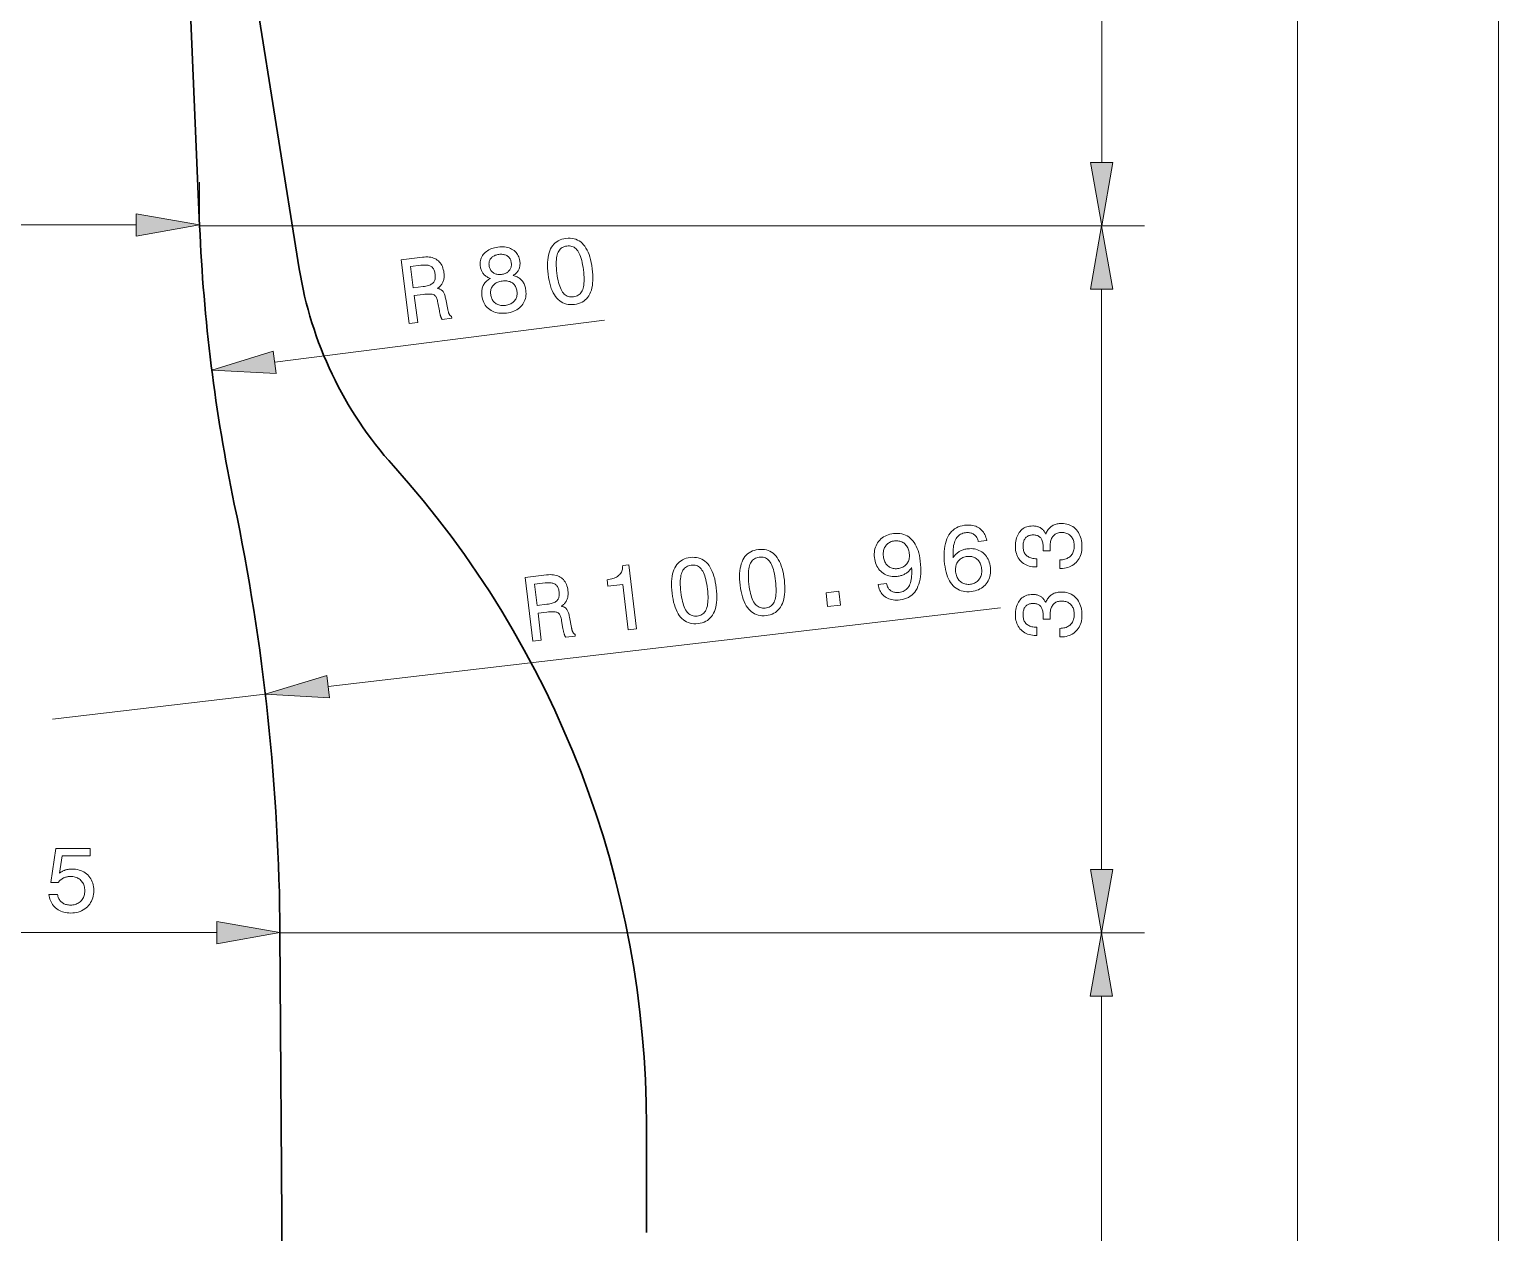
# Model space of a CAD drawing. Extents: x 0 to 297, y 0 to 547.
# Drawn here: x 151.7 to 220.2, y 246.9 to 303 of the extents above; entities that cross this region are included whole.
import ezdxf

# ---------------------------------------------------------------- set-up
doc = ezdxf.new("R2010")
doc.units = 0

msp = doc.modelspace()

# ---------------------------------------------------------------- linework, layer by layer
at = {"color": 7, "lineweight": 13}
for p, q in [((201.69, 296.812), (201.69, 326.904)), ((210.828, 152.612), (210.828, 326.904)), ((220.21, 148.612), (220.21, 326.904)), ((134.555, 293.901), (156.646, 293.901)), ((159.6, 293.858), (203.685, 293.858)), ((159.6, 293.858), (203.69, 293.858)), ((201.685, 263.812), (201.685, 290.904)), ((165.598, 272.347), (196.967, 276.029)), ((130.805, 260.865), (160.396, 260.865)), ((163.35, 260.858), (203.685, 260.858)), ((163.35, 260.858), (203.678, 260.858)), ((201.678, 223.612), (201.678, 257.904))]:
    msp.add_line(p, q, dxfattribs=at)
at = {"color": 7, "lineweight": 30}
for p, q in [((158.25, 325.858), (159.6, 293.858)), ((160.428, 315.858), (164.25, 291.858)), ((163.35, 260.858), (163.6, 220.658))]:
    msp.add_line(p, q, dxfattribs=at)
at = {"color": 7, "lineweight": 13, "ltscale": 0.051085}
msp.add_line((159.6, 293.858), (159.6, 295.901), dxfattribs=at)
at = {"color": 7, "lineweight": 13, "ltscale": 0.387905}
msp.add_line((163.102, 287.49), (178.494, 289.451), dxfattribs=at)
at = {"color": 7, "lineweight": 13, "ltscale": 0.25}
msp.add_line((152.732, 270.836), (162.664, 272.002), dxfattribs=at)
at = {"color": 7, "lineweight": 13, "ltscale": 0.050185}
msp.add_line((163.35, 260.858), (163.35, 262.865), dxfattribs=at)
at = {"color": 7, "lineweight": 30, "ltscale": 0.125}
msp.add_line((180.45, 246.858), (180.45, 251.858), dxfattribs=at)
at = {"color": 7, "lineweight": 13}
for points in [[(201.169, 296.812), (201.69, 293.858), (202.211, 296.812)], [(156.646, 293.38), (159.6, 293.901), (156.646, 294.422)], [(202.206, 290.904), (201.685, 293.858), (201.164, 290.904)], [(173.168, 291.409), (173.127, 291.422), (173.088, 291.438), (173.051, 291.455), (173.016, 291.473), (172.982, 291.493), (172.951, 291.514), (172.921, 291.537), (172.892, 291.562), (172.866, 291.588), (172.842, 291.616), (172.819, 291.645), (172.798, 291.676), (172.779, 291.709), (172.762, 291.743), (172.746, 291.779), (172.732, 291.817), (172.72, 291.856), (172.71, 291.897), (172.702, 291.94), (172.695, 291.984), (172.689, 292.051), (172.688, 292.116), (172.693, 292.18), (172.704, 292.241), (172.72, 292.301), (172.741, 292.359), (172.768, 292.415), (172.8, 292.469), (172.837, 292.521), (172.88, 292.571), (172.928, 292.618), (172.979, 292.661), (173.034, 292.701), (173.093, 292.737), (173.155, 292.768), (173.221, 292.796), (173.291, 292.82), (173.364, 292.84), (173.441, 292.857), (173.521, 292.869), (173.603, 292.877), (173.682, 292.881), (173.758, 292.88), (173.831, 292.874), (173.902, 292.864), (173.971, 292.848), (174.036, 292.829), (174.099, 292.804), (174.159, 292.775), (174.217, 292.741), (174.271, 292.703), (174.32, 292.662), (174.364, 292.618), (174.404, 292.571), (174.439, 292.52), (174.469, 292.466), (174.494, 292.409), (174.515, 292.349), (174.53, 292.286), (174.542, 292.219), (174.546, 292.174), (174.549, 292.13), (174.549, 292.088), (174.548, 292.047), (174.544, 292.007), (174.538, 291.968), (174.53, 291.93), (174.52, 291.893), (174.508, 291.858), (174.494, 291.824), (174.478, 291.791), (174.459, 291.76), (174.438, 291.729), (174.415, 291.699), (174.39, 291.671), (174.362, 291.643), (174.333, 291.617), (174.301, 291.591), (174.267, 291.567), (174.23, 291.544), (174.28, 291.531), (174.328, 291.515), (174.374, 291.497), (174.418, 291.477), (174.46, 291.455), (174.499, 291.43), (174.536, 291.403), (174.571, 291.374), (174.604, 291.343), (174.635, 291.309), (174.664, 291.273), (174.69, 291.235), (174.714, 291.195), (174.736, 291.153), (174.756, 291.109), (174.773, 291.063), (174.788, 291.015), (174.8, 290.965), (174.811, 290.913), (174.819, 290.858), (174.827, 290.774), (174.829, 290.692), (174.825, 290.614), (174.815, 290.537), (174.799, 290.464), (174.777, 290.394), (174.749, 290.326), (174.715, 290.261), (174.675, 290.199), (174.629, 290.139), (174.578, 290.083), (174.522, 290.032), (174.462, 289.986), (174.397, 289.944), (174.328, 289.906), (174.254, 289.874), (174.176, 289.845), (174.093, 289.822), (174.006, 289.803), (173.914, 289.789), (173.822, 289.78), (173.732, 289.776), (173.646, 289.778), (173.563, 289.786), (173.484, 289.799), (173.408, 289.818), (173.335, 289.842), (173.265, 289.872), (173.198, 289.908), (173.135, 289.949), (173.076, 289.995), (173.022, 290.045), (172.973, 290.099), (172.929, 290.158), (172.89, 290.221), (172.856, 290.288), (172.827, 290.359), (172.804, 290.434), (172.785, 290.514), (172.772, 290.597), (172.766, 290.652), (172.763, 290.705), (172.763, 290.757), (172.765, 290.807), (172.77, 290.856), (172.778, 290.903), (172.789, 290.95), (172.802, 290.994), (172.818, 291.038), (172.837, 291.08), (172.858, 291.12), (172.882, 291.159), (172.909, 291.196), (172.938, 291.231), (172.97, 291.265), (173.004, 291.297), (173.041, 291.327), (173.081, 291.356), (173.123, 291.383)], [(175.86, 291.599), (175.843, 291.746), (175.834, 291.888), (175.83, 292.022), (175.832, 292.15), (175.841, 292.272), (175.856, 292.387), (175.877, 292.495), (175.904, 292.597), (175.937, 292.693), (175.977, 292.781), (176.022, 292.863), (176.074, 292.938), (176.131, 293.005), (176.194, 293.066), (176.263, 293.118), (176.337, 293.164), (176.418, 293.202), (176.504, 293.233), (176.596, 293.257), (176.694, 293.274), (176.794, 293.282), (176.889, 293.283), (176.981, 293.274), (177.069, 293.258), (177.153, 293.233), (177.232, 293.199), (177.308, 293.157), (177.38, 293.107), (177.448, 293.048), (177.512, 292.98), (177.572, 292.905), (177.628, 292.821), (177.679, 292.729), (177.726, 292.63), (177.769, 292.522), (177.808, 292.406), (177.842, 292.282), (177.872, 292.15), (177.898, 292.009), (177.92, 291.861), (177.936, 291.713), (177.946, 291.571), (177.95, 291.436), (177.948, 291.308), (177.939, 291.186), (177.925, 291.072), (177.904, 290.964), (177.878, 290.862), (177.845, 290.768), (177.806, 290.68), (177.76, 290.599), (177.709, 290.525), (177.652, 290.459), (177.589, 290.399), (177.52, 290.347), (177.445, 290.302), (177.365, 290.264), (177.278, 290.233), (177.185, 290.21), (177.087, 290.193), (176.988, 290.184), (176.893, 290.184), (176.801, 290.192), (176.714, 290.209), (176.63, 290.234), (176.55, 290.268), (176.474, 290.31), (176.402, 290.36), (176.334, 290.419), (176.269, 290.486), (176.209, 290.562), (176.153, 290.645), (176.101, 290.737), (176.053, 290.836), (176.01, 290.943), (175.971, 291.058), (175.937, 291.182), (175.907, 291.313), (175.881, 291.452)], [(176.27, 291.651), (176.286, 291.531), (176.305, 291.419), (176.326, 291.313), (176.35, 291.215), (176.375, 291.123), (176.403, 291.039), (176.432, 290.961), (176.464, 290.89), (176.499, 290.827), (176.535, 290.77), (176.574, 290.72), (176.615, 290.676), (176.659, 290.638), (176.706, 290.606), (176.755, 290.58), (176.807, 290.561), (176.862, 290.548), (176.919, 290.54), (176.979, 290.539), (177.042, 290.544), (177.104, 290.555), (177.162, 290.571), (177.216, 290.592), (177.266, 290.619), (177.311, 290.65), (177.352, 290.687), (177.389, 290.729), (177.422, 290.776), (177.451, 290.829), (177.475, 290.887), (177.496, 290.95), (177.512, 291.02), (177.525, 291.096), (177.534, 291.179), (177.539, 291.268), (177.54, 291.363), (177.538, 291.465), (177.532, 291.573), (177.521, 291.688), (177.508, 291.809), (177.491, 291.93), (177.472, 292.044), (177.451, 292.15), (177.427, 292.25), (177.402, 292.342), (177.375, 292.427), (177.345, 292.505), (177.314, 292.576), (177.28, 292.639), (177.245, 292.695), (177.207, 292.745), (177.166, 292.789), (177.122, 292.826), (177.076, 292.858), (177.027, 292.883), (176.975, 292.902), (176.92, 292.915), (176.863, 292.922), (176.802, 292.923), (176.739, 292.918), (176.677, 292.907), (176.619, 292.891), (176.566, 292.87), (176.516, 292.843), (176.471, 292.811), (176.429, 292.774), (176.392, 292.732), (176.359, 292.684), (176.33, 292.631), (176.305, 292.573), (176.284, 292.509), (176.267, 292.438), (176.254, 292.362), (176.245, 292.279), (176.239, 292.19), (176.237, 292.095), (176.24, 291.993), (176.246, 291.885), (176.256, 291.771)], [(169.379, 289.298), (169, 292.27), (169.994, 292.396), (170.08, 292.405), (170.162, 292.409), (170.241, 292.408), (170.316, 292.402), (170.387, 292.391), (170.455, 292.376), (170.519, 292.355), (170.58, 292.33), (170.637, 292.3), (170.69, 292.265), (170.74, 292.225), (170.785, 292.181), (170.826, 292.132), (170.864, 292.079), (170.897, 292.021), (170.926, 291.959), (170.951, 291.892), (170.971, 291.82), (170.988, 291.744), (171.001, 291.664), (171.006, 291.616), (171.009, 291.568), (171.01, 291.523), (171.008, 291.478), (171.005, 291.435), (170.999, 291.393), (170.991, 291.352), (170.981, 291.312), (170.969, 291.274), (170.954, 291.237), (170.938, 291.201), (170.919, 291.167), (170.898, 291.134), (170.875, 291.102), (170.85, 291.072), (170.823, 291.043), (170.794, 291.015), (170.762, 290.989), (170.729, 290.964), (170.693, 290.94), (170.726, 290.934), (170.758, 290.926), (170.788, 290.916), (170.816, 290.905), (170.842, 290.893), (170.866, 290.879), (170.889, 290.864), (170.911, 290.848), (170.93, 290.83), (170.948, 290.81), (170.965, 290.788), (170.981, 290.763), (170.996, 290.734), (171.011, 290.702), (171.025, 290.666), (171.039, 290.627), (171.052, 290.584), (171.064, 290.538), (171.076, 290.489), (171.087, 290.436), (171.18, 289.957), (171.186, 289.926), (171.193, 289.898), (171.199, 289.871), (171.206, 289.846), (171.213, 289.823), (171.22, 289.801), (171.227, 289.781), (171.234, 289.763), (171.241, 289.746), (171.249, 289.732), (171.257, 289.718), (171.266, 289.706), (171.275, 289.694), (171.285, 289.683), (171.295, 289.672), (171.306, 289.663), (171.317, 289.654), (171.329, 289.646), (171.342, 289.639), (171.355, 289.633), (171.366, 289.551), (170.916, 289.494), (170.909, 289.503), (170.902, 289.513), (170.895, 289.525), (170.888, 289.537), (170.882, 289.55), (170.875, 289.565), (170.869, 289.58), (170.862, 289.596), (170.856, 289.614), (170.85, 289.632), (170.843, 289.651), (170.837, 289.672), (170.831, 289.694), (170.825, 289.718), (170.818, 289.743), (170.812, 289.769), (170.806, 289.797), (170.8, 289.826), (170.793, 289.856), (170.787, 289.888), (170.717, 290.27), (170.706, 290.325), (170.693, 290.377), (170.68, 290.424), (170.665, 290.466), (170.648, 290.505), (170.631, 290.539), (170.613, 290.569), (170.593, 290.595), (170.572, 290.616), (170.55, 290.633), (170.524, 290.647), (170.492, 290.658), (170.455, 290.666), (170.411, 290.672), (170.362, 290.676), (170.306, 290.677), (170.244, 290.675), (170.177, 290.671), (170.104, 290.664), (170.024, 290.655), (169.616, 290.603), (169.776, 289.349)], [(173.107, 292.002), (173.114, 291.961), (173.123, 291.921), (173.135, 291.884), (173.15, 291.848), (173.167, 291.814), (173.187, 291.783), (173.209, 291.754), (173.234, 291.726), (173.262, 291.701), (173.292, 291.677), (173.324, 291.656), (173.358, 291.638), (173.393, 291.623), (173.43, 291.611), (173.469, 291.601), (173.509, 291.594), (173.55, 291.59), (173.593, 291.589), (173.638, 291.591), (173.684, 291.596), (173.73, 291.603), (173.774, 291.612), (173.815, 291.624), (173.855, 291.638), (173.892, 291.655), (173.927, 291.674), (173.96, 291.695), (173.99, 291.719), (174.019, 291.745), (174.045, 291.773), (174.068, 291.804), (174.088, 291.835), (174.106, 291.868), (174.12, 291.902), (174.131, 291.937), (174.14, 291.974), (174.145, 292.012), (174.147, 292.052), (174.146, 292.092), (174.142, 292.134), (174.135, 292.176), (174.126, 292.215), (174.114, 292.253), (174.1, 292.288), (174.083, 292.32), (174.064, 292.351), (174.042, 292.38), (174.018, 292.406), (173.991, 292.43), (173.961, 292.452), (173.93, 292.472), (173.896, 292.489), (173.861, 292.503), (173.824, 292.514), (173.785, 292.523), (173.745, 292.529), (173.703, 292.533), (173.659, 292.533), (173.613, 292.531), (173.565, 292.526), (173.518, 292.519), (173.474, 292.51), (173.431, 292.498), (173.392, 292.484), (173.354, 292.468), (173.319, 292.45), (173.286, 292.43), (173.256, 292.407), (173.228, 292.383), (173.202, 292.356), (173.179, 292.327), (173.159, 292.297), (173.142, 292.265), (173.128, 292.232), (173.117, 292.197), (173.109, 292.161), (173.104, 292.124), (173.102, 292.085), (173.103, 292.044)], [(169.929, 292.018), (169.444, 291.956), (169.57, 290.967), (170.028, 291.026), (170.096, 291.035), (170.159, 291.047), (170.217, 291.06), (170.271, 291.075), (170.321, 291.092), (170.366, 291.111), (170.406, 291.131), (170.442, 291.153), (170.474, 291.177), (170.501, 291.203), (170.524, 291.231), (170.544, 291.261), (170.56, 291.294), (170.574, 291.33), (170.585, 291.369), (170.592, 291.41), (170.596, 291.455), (170.597, 291.501), (170.595, 291.551), (170.59, 291.603), (170.582, 291.654), (170.572, 291.702), (170.559, 291.746), (170.544, 291.787), (170.527, 291.825), (170.507, 291.859), (170.486, 291.89), (170.461, 291.918), (170.435, 291.942), (170.406, 291.963), (170.374, 291.981), (170.339, 291.996), (170.3, 292.009), (170.257, 292.018), (170.211, 292.025), (170.162, 292.029), (170.109, 292.031), (170.053, 292.029), (169.993, 292.025)], [(173.183, 290.658), (173.191, 290.605), (173.202, 290.555), (173.217, 290.507), (173.234, 290.462), (173.255, 290.42), (173.278, 290.381), (173.304, 290.344), (173.334, 290.31), (173.366, 290.278), (173.402, 290.249), (173.439, 290.224), (173.479, 290.202), (173.521, 290.183), (173.565, 290.167), (173.61, 290.156), (173.658, 290.147), (173.708, 290.142), (173.759, 290.141), (173.813, 290.143), (173.868, 290.148), (173.924, 290.157), (173.976, 290.169), (174.026, 290.183), (174.073, 290.2), (174.117, 290.22), (174.159, 290.243), (174.198, 290.269), (174.233, 290.298), (174.266, 290.329), (174.297, 290.363), (174.324, 290.4), (174.347, 290.439), (174.367, 290.479), (174.383, 290.521), (174.396, 290.566), (174.405, 290.612), (174.411, 290.659), (174.413, 290.709), (174.411, 290.761), (174.406, 290.814), (174.398, 290.863), (174.387, 290.91), (174.373, 290.955), (174.356, 290.996), (174.336, 291.036), (174.313, 291.072), (174.288, 291.107), (174.259, 291.138), (174.227, 291.167), (174.192, 291.194), (174.154, 291.218), (174.115, 291.238), (174.073, 291.255), (174.03, 291.269), (173.984, 291.28), (173.936, 291.287), (173.886, 291.291), (173.834, 291.292), (173.78, 291.29), (173.723, 291.284), (173.668, 291.275), (173.615, 291.264), (173.565, 291.25), (173.518, 291.234), (173.474, 291.215), (173.433, 291.193), (173.394, 291.169), (173.358, 291.142), (173.325, 291.112), (173.295, 291.08), (173.268, 291.045), (173.244, 291.009), (173.224, 290.971), (173.207, 290.931), (173.195, 290.89), (173.185, 290.847), (173.179, 290.802), (173.177, 290.756), (173.178, 290.708)], [(163.036, 288.007), (160.171, 287.116), (163.168, 286.973)], [(196.327, 279.165), (195.933, 279.118), (195.922, 279.163), (195.909, 279.205), (195.894, 279.245), (195.877, 279.282), (195.858, 279.317), (195.836, 279.35), (195.813, 279.379), (195.788, 279.407), (195.76, 279.432), (195.731, 279.454), (195.699, 279.474), (195.666, 279.491), (195.631, 279.506), (195.594, 279.518), (195.556, 279.527), (195.516, 279.533), (195.474, 279.537), (195.43, 279.538), (195.385, 279.537), (195.337, 279.532), (195.274, 279.522), (195.214, 279.507), (195.158, 279.487), (195.105, 279.462), (195.057, 279.431), (195.012, 279.396), (194.97, 279.356), (194.933, 279.311), (194.899, 279.261), (194.868, 279.206), (194.842, 279.145), (194.818, 279.08), (194.799, 279.009), (194.783, 278.933), (194.77, 278.852), (194.761, 278.766), (194.756, 278.675), (194.754, 278.578), (194.755, 278.476), (194.761, 278.369), (194.783, 278.404), (194.806, 278.437), (194.83, 278.469), (194.856, 278.499), (194.883, 278.528), (194.912, 278.555), (194.942, 278.581), (194.973, 278.605), (195.005, 278.629), (195.039, 278.65), (195.073, 278.671), (195.109, 278.689), (195.146, 278.706), (195.184, 278.722), (195.223, 278.736), (195.263, 278.748), (195.304, 278.759), (195.346, 278.768), (195.39, 278.776), (195.434, 278.782), (195.517, 278.789), (195.598, 278.79), (195.676, 278.785), (195.752, 278.775), (195.825, 278.759), (195.896, 278.737), (195.964, 278.709), (196.029, 278.676), (196.092, 278.636), (196.152, 278.591), (196.209, 278.541), (196.261, 278.487), (196.308, 278.429), (196.35, 278.366), (196.387, 278.3), (196.42, 278.23), (196.447, 278.155), (196.47, 278.076), (196.487, 277.994), (196.5, 277.907), (196.508, 277.82), (196.509, 277.735), (196.505, 277.653), (196.494, 277.573), (196.478, 277.497), (196.455, 277.422), (196.427, 277.351), (196.392, 277.282), (196.352, 277.216), (196.305, 277.153), (196.254, 277.093), (196.198, 277.039), (196.139, 276.99), (196.075, 276.946), (196.007, 276.907), (195.935, 276.873), (195.859, 276.845), (195.779, 276.821), (195.695, 276.803), (195.606, 276.79), (195.504, 276.781), (195.405, 276.781), (195.31, 276.788), (195.22, 276.803), (195.133, 276.826), (195.051, 276.857), (194.973, 276.895), (194.898, 276.941), (194.828, 276.996), (194.762, 277.058), (194.7, 277.127), (194.643, 277.204), (194.591, 277.287), (194.543, 277.378), (194.501, 277.475), (194.463, 277.58), (194.43, 277.692), (194.402, 277.811), (194.379, 277.937), (194.361, 278.07), (194.345, 278.226), (194.337, 278.377), (194.335, 278.52), (194.34, 278.657), (194.351, 278.788), (194.37, 278.912), (194.395, 279.03), (194.427, 279.141), (194.466, 279.245), (194.511, 279.343), (194.563, 279.434), (194.621, 279.516), (194.684, 279.59), (194.754, 279.656), (194.828, 279.714), (194.909, 279.763), (194.996, 279.805), (195.088, 279.838), (195.186, 279.863), (195.29, 279.879), (195.374, 279.887), (195.454, 279.89), (195.531, 279.888), (195.606, 279.881), (195.677, 279.87), (195.745, 279.854), (195.81, 279.833), (195.872, 279.808), (195.931, 279.777), (195.987, 279.742), (196.039, 279.703), (196.087, 279.659), (196.131, 279.612), (196.171, 279.56), (196.207, 279.504), (196.239, 279.445), (196.267, 279.381), (196.291, 279.313), (196.311, 279.241)], [(199.744, 277.868), (199.744, 278.266), (199.806, 278.269), (199.865, 278.275), (199.921, 278.284), (199.975, 278.297), (200.025, 278.313), (200.073, 278.332), (200.117, 278.354), (200.159, 278.379), (200.198, 278.408), (200.235, 278.44), (200.268, 278.475), (200.297, 278.512), (200.323, 278.553), (200.346, 278.595), (200.365, 278.641), (200.381, 278.689), (200.393, 278.74), (200.402, 278.794), (200.407, 278.85), (200.409, 278.909), (200.407, 278.967), (200.402, 279.022), (200.394, 279.075), (200.383, 279.125), (200.369, 279.173), (200.352, 279.218), (200.331, 279.261), (200.307, 279.301), (200.28, 279.339), (200.25, 279.374), (200.218, 279.406), (200.182, 279.435), (200.145, 279.46), (200.105, 279.483), (200.063, 279.501), (200.018, 279.516), (199.971, 279.528), (199.922, 279.537), (199.87, 279.542), (199.816, 279.544), (199.767, 279.542), (199.72, 279.537), (199.676, 279.529), (199.633, 279.517), (199.593, 279.502), (199.555, 279.483), (199.519, 279.461), (199.486, 279.436), (199.454, 279.408), (199.425, 279.376), (199.398, 279.341), (199.375, 279.304), (199.354, 279.263), (199.335, 279.22), (199.32, 279.174), (199.307, 279.126), (199.297, 279.075), (199.29, 279.021), (199.286, 278.964), (199.285, 278.905), (199.285, 278.896), (199.285, 278.888), (199.285, 278.879), (199.285, 278.87), (199.285, 278.862), (199.286, 278.853), (199.286, 278.844), (199.286, 278.835), (199.287, 278.826), (199.287, 278.816), (199.287, 278.807), (199.288, 278.797), (199.288, 278.786), (199.289, 278.774), (199.29, 278.763), (199.29, 278.75), (199.291, 278.737), (199.292, 278.723), (199.292, 278.709), (199.293, 278.694), (198.954, 278.694), (198.954, 278.703), (198.955, 278.712), (198.955, 278.721), (198.955, 278.73), (198.956, 278.739), (198.956, 278.748), (198.956, 278.757), (198.957, 278.766), (198.957, 278.774), (198.957, 278.783), (198.957, 278.791), (198.957, 278.799), (198.958, 278.807), (198.958, 278.815), (198.958, 278.823), (198.958, 278.831), (198.958, 278.838), (198.958, 278.846), (198.958, 278.853), (198.958, 278.861), (198.957, 278.917), (198.953, 278.971), (198.948, 279.022), (198.94, 279.069), (198.929, 279.114), (198.917, 279.155), (198.902, 279.194), (198.885, 279.23), (198.865, 279.262), (198.843, 279.292), (198.819, 279.318), (198.792, 279.342), (198.763, 279.363), (198.732, 279.381), (198.698, 279.397), (198.662, 279.409), (198.623, 279.419), (198.582, 279.426), (198.538, 279.43), (198.492, 279.432), (198.448, 279.431), (198.405, 279.426), (198.365, 279.42), (198.327, 279.41), (198.291, 279.398), (198.257, 279.383), (198.225, 279.365), (198.195, 279.345), (198.168, 279.322), (198.142, 279.296), (198.119, 279.268), (198.098, 279.237), (198.08, 279.204), (198.064, 279.168), (198.05, 279.13), (198.039, 279.09), (198.031, 279.047), (198.025, 279.002), (198.021, 278.955), (198.02, 278.905), (198.022, 278.849), (198.026, 278.796), (198.035, 278.745), (198.046, 278.698), (198.061, 278.653), (198.078, 278.61), (198.099, 278.571), (198.124, 278.534), (198.151, 278.501), (198.182, 278.469), (198.216, 278.441), (198.253, 278.416), (198.293, 278.394), (198.336, 278.374), (198.383, 278.358), (198.432, 278.345), (198.484, 278.334), (198.539, 278.327), (198.597, 278.322), (198.659, 278.321), (198.659, 277.937), (198.629, 277.937), (198.543, 277.94), (198.46, 277.947), (198.381, 277.96), (198.305, 277.978), (198.233, 278.001), (198.165, 278.029), (198.1, 278.063), (198.039, 278.101), (197.981, 278.145), (197.927, 278.193), (197.877, 278.246), (197.833, 278.303), (197.794, 278.363), (197.76, 278.427), (197.731, 278.494), (197.708, 278.565), (197.689, 278.639), (197.676, 278.717), (197.668, 278.799), (197.666, 278.884), (197.668, 278.974), (197.674, 279.059), (197.685, 279.141), (197.7, 279.218), (197.719, 279.292), (197.742, 279.361), (197.77, 279.426), (197.802, 279.487), (197.838, 279.544), (197.879, 279.596), (197.923, 279.644), (197.971, 279.687), (198.022, 279.725), (198.076, 279.758), (198.134, 279.786), (198.195, 279.809), (198.259, 279.827), (198.327, 279.839), (198.399, 279.847), (198.473, 279.849), (198.516, 279.848), (198.558, 279.845), (198.598, 279.841), (198.637, 279.834), (198.675, 279.825), (198.711, 279.815), (198.746, 279.802), (198.78, 279.788), (198.813, 279.772), (198.844, 279.753), (198.874, 279.733), (198.903, 279.711), (198.93, 279.688), (198.956, 279.662), (198.98, 279.635), (199.002, 279.605), (199.024, 279.574), (199.043, 279.541), (199.061, 279.506), (199.078, 279.47), (199.097, 279.517), (199.118, 279.562), (199.14, 279.605), (199.165, 279.645), (199.192, 279.683), (199.22, 279.719), (199.251, 279.752), (199.283, 279.783), (199.318, 279.811), (199.354, 279.838), (199.393, 279.862), (199.433, 279.883), (199.475, 279.902), (199.518, 279.918), (199.564, 279.932), (199.611, 279.943), (199.659, 279.952), (199.71, 279.958), (199.762, 279.962), (199.816, 279.963), (199.901, 279.96), (199.982, 279.951), (200.06, 279.937), (200.135, 279.916), (200.206, 279.889), (200.273, 279.857), (200.338, 279.819), (200.398, 279.774), (200.456, 279.724), (200.51, 279.668), (200.559, 279.607), (200.604, 279.542), (200.643, 279.473), (200.677, 279.401), (200.706, 279.324), (200.729, 279.244), (200.748, 279.16), (200.761, 279.072), (200.769, 278.98), (200.771, 278.884), (200.768, 278.793), (200.76, 278.706), (200.747, 278.622), (200.728, 278.543), (200.703, 278.467), (200.673, 278.395), (200.638, 278.326), (200.597, 278.262), (200.551, 278.201), (200.499, 278.144), (200.443, 278.091), (200.383, 278.044), (200.32, 278.003), (200.253, 277.967), (200.182, 277.937), (200.108, 277.912), (200.03, 277.892), (199.948, 277.879), (199.863, 277.87), (199.774, 277.868)], [(191.261, 277.114), (191.655, 277.16), (191.663, 277.116), (191.674, 277.075), (191.688, 277.036), (191.703, 277), (191.721, 276.965), (191.742, 276.933), (191.765, 276.904), (191.79, 276.876), (191.818, 276.851), (191.848, 276.828), (191.88, 276.808), (191.914, 276.79), (191.949, 276.775), (191.986, 276.763), (192.025, 276.753), (192.066, 276.747), (192.109, 276.743), (192.153, 276.742), (192.199, 276.743), (192.247, 276.747), (192.31, 276.758), (192.37, 276.773), (192.426, 276.793), (192.478, 276.818), (192.527, 276.848), (192.572, 276.883), (192.614, 276.923), (192.651, 276.968), (192.685, 277.018), (192.716, 277.073), (192.742, 277.133), (192.766, 277.199), (192.785, 277.269), (192.801, 277.345), (192.814, 277.426), (192.823, 277.513), (192.828, 277.604), (192.83, 277.701), (192.829, 277.803), (192.823, 277.911), (192.801, 277.876), (192.778, 277.842), (192.754, 277.81), (192.728, 277.78), (192.701, 277.751), (192.673, 277.723), (192.643, 277.697), (192.612, 277.672), (192.58, 277.649), (192.547, 277.628), (192.512, 277.607), (192.476, 277.589), (192.44, 277.572), (192.402, 277.556), (192.363, 277.542), (192.324, 277.53), (192.283, 277.519), (192.241, 277.51), (192.198, 277.503), (192.154, 277.497), (192.071, 277.49), (191.99, 277.488), (191.912, 277.493), (191.836, 277.503), (191.763, 277.519), (191.693, 277.541), (191.625, 277.569), (191.559, 277.603), (191.496, 277.642), (191.436, 277.687), (191.379, 277.737), (191.327, 277.791), (191.28, 277.85), (191.238, 277.912), (191.201, 277.978), (191.169, 278.049), (191.141, 278.123), (191.119, 278.202), (191.101, 278.284), (191.088, 278.371), (191.081, 278.459), (191.079, 278.544), (191.084, 278.627), (191.094, 278.706), (191.111, 278.783), (191.133, 278.858), (191.161, 278.929), (191.196, 278.998), (191.236, 279.064), (191.283, 279.127), (191.334, 279.187), (191.39, 279.241), (191.449, 279.29), (191.513, 279.334), (191.581, 279.373), (191.653, 279.407), (191.729, 279.436), (191.809, 279.459), (191.893, 279.478), (191.982, 279.491), (192.084, 279.499), (192.182, 279.5), (192.277, 279.492), (192.367, 279.477), (192.453, 279.454), (192.535, 279.424), (192.613, 279.385), (192.687, 279.339), (192.757, 279.284), (192.823, 279.222), (192.885, 279.153), (192.942, 279.076), (192.994, 278.993), (193.041, 278.902), (193.083, 278.804), (193.121, 278.7), (193.154, 278.588), (193.182, 278.469), (193.205, 278.343), (193.223, 278.21), (193.239, 278.052), (193.248, 277.901), (193.25, 277.757), (193.245, 277.619), (193.233, 277.488), (193.215, 277.364), (193.19, 277.246), (193.158, 277.135), (193.119, 277.031), (193.074, 276.934), (193.022, 276.844), (192.964, 276.762), (192.9, 276.688), (192.83, 276.623), (192.754, 276.565), (192.672, 276.516), (192.584, 276.474), (192.49, 276.441), (192.39, 276.416), (192.283, 276.399), (192.2, 276.392), (192.12, 276.389), (192.043, 276.392), (191.968, 276.399), (191.897, 276.411), (191.828, 276.428), (191.762, 276.45), (191.7, 276.476), (191.64, 276.508), (191.583, 276.544), (191.53, 276.585), (191.481, 276.629), (191.437, 276.677), (191.398, 276.729), (191.364, 276.784), (191.334, 276.843), (191.309, 276.905), (191.288, 276.971), (191.272, 277.04)], [(191.502, 278.424), (191.51, 278.368), (191.522, 278.314), (191.536, 278.263), (191.553, 278.214), (191.573, 278.169), (191.596, 278.126), (191.621, 278.086), (191.65, 278.048), (191.682, 278.013), (191.717, 277.981), (191.753, 277.952), (191.792, 277.927), (191.832, 277.905), (191.874, 277.888), (191.918, 277.873), (191.963, 277.863), (192.01, 277.856), (192.059, 277.853), (192.109, 277.854), (192.161, 277.858), (192.218, 277.867), (192.272, 277.878), (192.323, 277.893), (192.372, 277.911), (192.417, 277.932), (192.46, 277.956), (192.499, 277.983), (192.536, 278.013), (192.57, 278.046), (192.6, 278.083), (192.628, 278.122), (192.652, 278.163), (192.672, 278.207), (192.689, 278.252), (192.701, 278.3), (192.711, 278.35), (192.717, 278.402), (192.719, 278.456), (192.717, 278.512), (192.712, 278.57), (192.703, 278.629), (192.692, 278.684), (192.677, 278.737), (192.659, 278.787), (192.639, 278.834), (192.615, 278.878), (192.588, 278.92), (192.558, 278.958), (192.525, 278.994), (192.49, 279.027), (192.451, 279.057), (192.411, 279.082), (192.369, 279.104), (192.325, 279.123), (192.279, 279.137), (192.231, 279.147), (192.182, 279.154), (192.13, 279.157), (192.077, 279.156), (192.022, 279.152), (191.969, 279.144), (191.919, 279.132), (191.872, 279.117), (191.827, 279.099), (191.785, 279.078), (191.745, 279.053), (191.708, 279.025), (191.673, 278.993), (191.64, 278.958), (191.611, 278.92), (191.584, 278.879), (191.56, 278.836), (191.541, 278.791), (191.525, 278.744), (191.512, 278.696), (191.503, 278.645), (191.497, 278.593), (191.495, 278.538), (191.497, 278.482)], [(181.644, 276.71), (181.629, 276.858), (181.621, 277), (181.618, 277.134), (181.622, 277.262), (181.632, 277.384), (181.648, 277.499), (181.67, 277.607), (181.698, 277.709), (181.732, 277.804), (181.773, 277.892), (181.819, 277.973), (181.871, 278.048), (181.929, 278.114), (181.993, 278.174), (182.062, 278.226), (182.137, 278.271), (182.218, 278.308), (182.304, 278.339), (182.397, 278.361), (182.495, 278.377), (182.594, 278.385), (182.69, 278.384), (182.782, 278.375), (182.869, 278.357), (182.953, 278.331), (183.032, 278.297), (183.108, 278.254), (183.179, 278.203), (183.247, 278.144), (183.31, 278.076), (183.369, 278), (183.424, 277.915), (183.475, 277.823), (183.521, 277.723), (183.562, 277.614), (183.6, 277.498), (183.633, 277.374), (183.662, 277.241), (183.686, 277.101), (183.706, 276.953), (183.721, 276.804), (183.73, 276.662), (183.732, 276.527), (183.729, 276.399), (183.719, 276.278), (183.704, 276.163), (183.682, 276.055), (183.654, 275.954), (183.62, 275.86), (183.581, 275.772), (183.535, 275.692), (183.483, 275.619), (183.425, 275.553), (183.362, 275.494), (183.292, 275.443), (183.217, 275.398), (183.136, 275.361), (183.049, 275.331), (182.956, 275.308), (182.857, 275.293), (182.758, 275.285), (182.663, 275.286), (182.572, 275.295), (182.484, 275.312), (182.401, 275.338), (182.321, 275.373), (182.246, 275.415), (182.174, 275.467), (182.106, 275.526), (182.042, 275.594), (181.983, 275.67), (181.927, 275.754), (181.876, 275.846), (181.83, 275.946), (181.788, 276.053), (181.75, 276.169), (181.717, 276.293), (181.688, 276.424), (181.664, 276.563)], [(184.82, 277.083), (184.806, 277.231), (184.797, 277.373), (184.795, 277.507), (184.798, 277.635), (184.808, 277.757), (184.824, 277.872), (184.846, 277.98), (184.874, 278.081), (184.909, 278.177), (184.949, 278.265), (184.995, 278.346), (185.047, 278.421), (185.105, 278.487), (185.169, 278.547), (185.238, 278.599), (185.313, 278.644), (185.394, 278.681), (185.481, 278.711), (185.573, 278.734), (185.671, 278.75), (185.771, 278.758), (185.866, 278.757), (185.958, 278.748), (186.046, 278.73), (186.129, 278.704), (186.209, 278.67), (186.284, 278.627), (186.356, 278.576), (186.423, 278.517), (186.486, 278.449), (186.546, 278.372), (186.6, 278.288), (186.651, 278.196), (186.697, 278.096), (186.739, 277.987), (186.776, 277.871), (186.809, 277.747), (186.838, 277.614), (186.863, 277.474), (186.883, 277.326), (186.897, 277.177), (186.906, 277.035), (186.909, 276.9), (186.905, 276.772), (186.896, 276.65), (186.88, 276.536), (186.859, 276.428), (186.831, 276.327), (186.797, 276.233), (186.757, 276.145), (186.711, 276.065), (186.659, 275.992), (186.601, 275.926), (186.538, 275.867), (186.468, 275.815), (186.393, 275.771), (186.312, 275.734), (186.225, 275.704), (186.132, 275.681), (186.033, 275.666), (185.934, 275.658), (185.839, 275.659), (185.748, 275.668), (185.661, 275.685), (185.577, 275.711), (185.498, 275.746), (185.422, 275.788), (185.35, 275.84), (185.283, 275.899), (185.219, 275.967), (185.159, 276.043), (185.104, 276.127), (185.053, 276.219), (185.006, 276.319), (184.964, 276.426), (184.927, 276.542), (184.893, 276.665), (184.865, 276.797), (184.84, 276.936)], [(185.231, 277.132), (185.246, 277.012), (185.264, 276.899), (185.284, 276.793), (185.306, 276.695), (185.331, 276.603), (185.358, 276.518), (185.387, 276.44), (185.418, 276.369), (185.451, 276.305), (185.487, 276.248), (185.525, 276.197), (185.566, 276.153), (185.61, 276.115), (185.656, 276.082), (185.706, 276.056), (185.757, 276.036), (185.812, 276.022), (185.869, 276.015), (185.929, 276.013), (185.992, 276.017), (186.054, 276.028), (186.113, 276.043), (186.167, 276.064), (186.217, 276.09), (186.262, 276.121), (186.304, 276.157), (186.341, 276.199), (186.375, 276.246), (186.404, 276.298), (186.429, 276.355), (186.45, 276.418), (186.467, 276.488), (186.481, 276.564), (186.49, 276.647), (186.496, 276.736), (186.499, 276.831), (186.497, 276.933), (186.492, 277.041), (186.483, 277.156), (186.47, 277.277), (186.454, 277.398), (186.437, 277.512), (186.417, 277.619), (186.394, 277.719), (186.37, 277.811), (186.344, 277.897), (186.315, 277.975), (186.284, 278.046), (186.251, 278.11), (186.216, 278.166), (186.178, 278.216), (186.138, 278.26), (186.095, 278.298), (186.049, 278.33), (186, 278.356), (185.948, 278.376), (185.894, 278.389), (185.836, 278.397), (185.776, 278.398), (185.713, 278.394), (185.651, 278.384), (185.593, 278.368), (185.539, 278.347), (185.489, 278.321), (185.443, 278.29), (185.402, 278.253), (185.364, 278.211), (185.33, 278.164), (185.301, 278.111), (185.275, 278.053), (185.254, 277.989), (185.236, 277.919), (185.222, 277.842), (185.212, 277.76), (185.206, 277.671), (185.203, 277.575), (185.204, 277.474), (185.209, 277.366), (185.218, 277.252)], [(196.086, 277.854), (196.078, 277.911), (196.067, 277.965), (196.052, 278.017), (196.035, 278.065), (196.015, 278.111), (195.992, 278.154), (195.966, 278.195), (195.937, 278.233), (195.905, 278.268), (195.87, 278.3), (195.833, 278.329), (195.794, 278.355), (195.754, 278.376), (195.712, 278.394), (195.669, 278.409), (195.624, 278.419), (195.577, 278.426), (195.528, 278.429), (195.479, 278.428), (195.427, 278.424), (195.37, 278.416), (195.316, 278.404), (195.264, 278.389), (195.216, 278.372), (195.171, 278.351), (195.128, 278.326), (195.089, 278.299), (195.052, 278.269), (195.018, 278.235), (194.988, 278.199), (194.96, 278.159), (194.936, 278.118), (194.916, 278.074), (194.9, 278.028), (194.887, 277.98), (194.877, 277.93), (194.872, 277.878), (194.87, 277.823), (194.871, 277.767), (194.876, 277.708), (194.885, 277.649), (194.896, 277.594), (194.911, 277.541), (194.929, 277.491), (194.949, 277.444), (194.973, 277.4), (194.999, 277.359), (195.029, 277.32), (195.061, 277.285), (195.097, 277.252), (195.135, 277.222), (195.174, 277.197), (195.216, 277.175), (195.26, 277.157), (195.305, 277.143), (195.353, 277.132), (195.402, 277.126), (195.454, 277.123), (195.507, 277.124), (195.562, 277.128), (195.615, 277.136), (195.664, 277.148), (195.712, 277.162), (195.757, 277.181), (195.799, 277.202), (195.84, 277.227), (195.877, 277.255), (195.912, 277.287), (195.945, 277.322), (195.975, 277.36), (196.003, 277.401), (196.026, 277.444), (196.046, 277.489), (196.063, 277.536), (196.076, 277.584), (196.085, 277.634), (196.091, 277.687), (196.093, 277.741), (196.091, 277.796)], [(179.595, 274.997), (179.346, 277.116), (178.651, 277.034), (178.615, 277.338), (178.69, 277.349), (178.76, 277.362), (178.826, 277.378), (178.887, 277.396), (178.945, 277.415), (178.998, 277.437), (179.047, 277.461), (179.092, 277.487), (179.132, 277.516), (179.168, 277.546), (179.201, 277.579), (179.23, 277.615), (179.256, 277.653), (179.278, 277.695), (179.297, 277.74), (179.312, 277.787), (179.325, 277.838), (179.334, 277.891), (179.339, 277.947), (179.341, 278.007), (179.632, 278.041), (179.984, 275.042)], [(182.054, 276.759), (182.07, 276.639), (182.088, 276.526), (182.108, 276.421), (182.13, 276.322), (182.155, 276.23), (182.181, 276.145), (182.21, 276.067), (182.242, 275.996), (182.275, 275.932), (182.311, 275.875), (182.349, 275.824), (182.39, 275.78), (182.434, 275.742), (182.48, 275.709), (182.529, 275.683), (182.581, 275.663), (182.636, 275.649), (182.693, 275.642), (182.753, 275.64), (182.815, 275.644), (182.878, 275.655), (182.936, 275.67), (182.99, 275.691), (183.04, 275.717), (183.086, 275.748), (183.128, 275.784), (183.165, 275.826), (183.198, 275.873), (183.227, 275.925), (183.252, 275.982), (183.273, 276.046), (183.291, 276.115), (183.304, 276.191), (183.314, 276.274), (183.32, 276.363), (183.322, 276.458), (183.321, 276.56), (183.315, 276.668), (183.307, 276.783), (183.294, 276.904), (183.278, 277.025), (183.26, 277.139), (183.24, 277.246), (183.218, 277.346), (183.194, 277.439), (183.167, 277.524), (183.139, 277.602), (183.108, 277.673), (183.075, 277.737), (183.04, 277.793), (183.002, 277.844), (182.962, 277.888), (182.918, 277.925), (182.872, 277.957), (182.824, 277.983), (182.772, 278.003), (182.717, 278.016), (182.66, 278.024), (182.6, 278.026), (182.536, 278.021), (182.474, 278.011), (182.416, 277.995), (182.363, 277.974), (182.313, 277.948), (182.267, 277.917), (182.225, 277.88), (182.188, 277.838), (182.154, 277.791), (182.124, 277.738), (182.099, 277.68), (182.077, 277.616), (182.06, 277.546), (182.046, 277.469), (182.036, 277.387), (182.029, 277.298), (182.027, 277.203), (182.028, 277.101), (182.033, 276.993), (182.042, 276.879)], [(175.141, 274.474), (174.791, 277.449), (175.786, 277.566), (175.872, 277.574), (175.954, 277.577), (176.033, 277.575), (176.108, 277.569), (176.18, 277.557), (176.247, 277.541), (176.311, 277.52), (176.372, 277.494), (176.428, 277.463), (176.481, 277.428), (176.53, 277.388), (176.575, 277.343), (176.616, 277.294), (176.653, 277.24), (176.685, 277.182), (176.714, 277.119), (176.738, 277.052), (176.758, 276.98), (176.774, 276.904), (176.786, 276.824), (176.791, 276.775), (176.793, 276.728), (176.793, 276.682), (176.792, 276.638), (176.788, 276.595), (176.781, 276.553), (176.773, 276.512), (176.763, 276.472), (176.75, 276.434), (176.735, 276.397), (176.718, 276.362), (176.699, 276.328), (176.678, 276.295), (176.655, 276.263), (176.629, 276.233), (176.602, 276.204), (176.572, 276.177), (176.541, 276.151), (176.507, 276.126), (176.471, 276.103), (176.504, 276.096), (176.536, 276.088), (176.565, 276.078), (176.593, 276.067), (176.619, 276.055), (176.644, 276.041), (176.667, 276.025), (176.688, 276.008), (176.707, 275.99), (176.725, 275.971), (176.741, 275.949), (176.757, 275.923), (176.772, 275.894), (176.787, 275.862), (176.801, 275.826), (176.814, 275.787), (176.826, 275.744), (176.838, 275.698), (176.849, 275.648), (176.86, 275.595), (176.948, 275.115), (176.954, 275.085), (176.96, 275.056), (176.966, 275.029), (176.973, 275.004), (176.979, 274.98), (176.986, 274.959), (176.993, 274.939), (177, 274.921), (177.008, 274.904), (177.015, 274.889), (177.023, 274.876), (177.031, 274.863), (177.04, 274.851), (177.05, 274.84), (177.06, 274.829), (177.071, 274.82), (177.083, 274.811), (177.095, 274.803), (177.107, 274.795), (177.12, 274.789), (177.13, 274.707), (176.68, 274.654), (176.673, 274.664), (176.666, 274.674), (176.659, 274.686), (176.652, 274.698), (176.646, 274.712), (176.639, 274.726), (176.633, 274.741), (176.627, 274.758), (176.621, 274.775), (176.615, 274.793), (176.609, 274.813), (176.602, 274.834), (176.596, 274.856), (176.59, 274.879), (176.585, 274.904), (176.579, 274.931), (176.573, 274.958), (176.567, 274.987), (176.561, 275.018), (176.555, 275.049), (176.489, 275.432), (176.478, 275.488), (176.466, 275.539), (176.452, 275.587), (176.438, 275.629), (176.422, 275.668), (176.405, 275.702), (176.387, 275.733), (176.367, 275.758), (176.347, 275.78), (176.325, 275.797), (176.299, 275.811), (176.268, 275.823), (176.23, 275.832), (176.186, 275.838), (176.137, 275.842), (176.081, 275.844), (176.02, 275.843), (175.952, 275.839), (175.879, 275.833), (175.799, 275.825), (175.391, 275.777), (175.539, 274.521)], [(175.718, 277.189), (175.232, 277.132), (175.348, 276.141), (175.807, 276.195), (175.874, 276.204), (175.938, 276.215), (175.996, 276.228), (176.051, 276.242), (176.1, 276.259), (176.145, 276.277), (176.186, 276.297), (176.222, 276.318), (176.254, 276.342), (176.281, 276.367), (176.305, 276.395), (176.325, 276.425), (176.342, 276.459), (176.356, 276.494), (176.367, 276.533), (176.375, 276.574), (176.379, 276.618), (176.381, 276.665), (176.379, 276.715), (176.374, 276.767), (176.367, 276.818), (176.357, 276.866), (176.345, 276.91), (176.331, 276.951), (176.314, 276.989), (176.294, 277.024), (176.273, 277.055), (176.249, 277.083), (176.223, 277.107), (176.194, 277.129), (176.162, 277.147), (176.127, 277.163), (176.088, 277.175), (176.046, 277.185), (176, 277.193), (175.951, 277.197), (175.898, 277.199), (175.841, 277.198), (175.781, 277.195)], [(188.904, 276.09), (188.829, 276.728), (189.422, 276.798), (189.497, 276.159)], [(199.744, 274.669), (199.744, 275.068), (199.806, 275.071), (199.865, 275.077), (199.921, 275.086), (199.975, 275.099), (200.025, 275.115), (200.073, 275.134), (200.117, 275.156), (200.159, 275.181), (200.198, 275.21), (200.235, 275.242), (200.268, 275.277), (200.297, 275.314), (200.323, 275.354), (200.346, 275.397), (200.365, 275.443), (200.381, 275.491), (200.393, 275.542), (200.402, 275.596), (200.407, 275.652), (200.409, 275.711), (200.407, 275.769), (200.402, 275.824), (200.394, 275.877), (200.383, 275.927), (200.369, 275.975), (200.352, 276.02), (200.331, 276.063), (200.307, 276.103), (200.28, 276.141), (200.25, 276.176), (200.218, 276.208), (200.182, 276.237), (200.145, 276.262), (200.105, 276.284), (200.063, 276.303), (200.018, 276.318), (199.971, 276.33), (199.922, 276.339), (199.87, 276.344), (199.816, 276.345), (199.767, 276.344), (199.72, 276.339), (199.676, 276.33), (199.633, 276.319), (199.593, 276.304), (199.555, 276.285), (199.519, 276.263), (199.486, 276.238), (199.454, 276.21), (199.425, 276.178), (199.398, 276.143), (199.375, 276.105), (199.354, 276.065), (199.335, 276.022), (199.32, 275.976), (199.307, 275.928), (199.297, 275.877), (199.29, 275.823), (199.286, 275.766), (199.285, 275.707), (199.285, 275.698), (199.285, 275.69), (199.285, 275.681), (199.285, 275.672), (199.285, 275.663), (199.286, 275.655), (199.286, 275.646), (199.286, 275.636), (199.287, 275.627), (199.287, 275.618), (199.287, 275.609), (199.288, 275.598), (199.288, 275.588), (199.289, 275.576), (199.29, 275.564), (199.29, 275.552), (199.291, 275.539), (199.292, 275.525), (199.292, 275.511), (199.293, 275.496), (198.954, 275.496), (198.954, 275.505), (198.955, 275.514), (198.955, 275.523), (198.955, 275.532), (198.956, 275.541), (198.956, 275.55), (198.956, 275.559), (198.957, 275.567), (198.957, 275.576), (198.957, 275.584), (198.957, 275.593), (198.957, 275.601), (198.958, 275.609), (198.958, 275.617), (198.958, 275.625), (198.958, 275.633), (198.958, 275.64), (198.958, 275.648), (198.958, 275.655), (198.958, 275.662), (198.957, 275.719), (198.953, 275.773), (198.948, 275.823), (198.94, 275.871), (198.929, 275.916), (198.917, 275.957), (198.902, 275.996), (198.885, 276.031), (198.865, 276.064), (198.843, 276.094), (198.819, 276.12), (198.792, 276.144), (198.763, 276.165), (198.732, 276.183), (198.698, 276.199), (198.662, 276.211), (198.623, 276.221), (198.582, 276.228), (198.538, 276.232), (198.492, 276.234), (198.448, 276.232), (198.405, 276.228), (198.365, 276.221), (198.327, 276.212), (198.291, 276.2), (198.257, 276.185), (198.225, 276.167), (198.195, 276.147), (198.168, 276.124), (198.142, 276.098), (198.119, 276.069), (198.098, 276.039), (198.08, 276.005), (198.064, 275.97), (198.05, 275.932), (198.039, 275.892), (198.031, 275.849), (198.025, 275.804), (198.021, 275.756), (198.02, 275.707), (198.022, 275.651), (198.026, 275.597), (198.035, 275.547), (198.046, 275.499), (198.061, 275.454), (198.078, 275.412), (198.099, 275.373), (198.124, 275.336), (198.151, 275.302), (198.182, 275.271), (198.216, 275.243), (198.253, 275.218), (198.293, 275.195), (198.336, 275.176), (198.383, 275.16), (198.432, 275.146), (198.484, 275.136), (198.539, 275.129), (198.597, 275.124), (198.659, 275.123), (198.659, 274.739), (198.629, 274.739), (198.543, 274.742), (198.46, 274.749), (198.381, 274.762), (198.305, 274.78), (198.233, 274.803), (198.165, 274.831), (198.1, 274.865), (198.039, 274.903), (197.981, 274.946), (197.927, 274.995), (197.877, 275.048), (197.833, 275.105), (197.794, 275.165), (197.76, 275.229), (197.731, 275.296), (197.708, 275.367), (197.689, 275.441), (197.676, 275.519), (197.668, 275.6), (197.666, 275.686), (197.668, 275.775), (197.674, 275.861), (197.685, 275.943), (197.7, 276.02), (197.719, 276.094), (197.742, 276.163), (197.77, 276.228), (197.802, 276.289), (197.838, 276.345), (197.879, 276.398), (197.923, 276.446), (197.971, 276.489), (198.022, 276.527), (198.076, 276.56), (198.134, 276.588), (198.195, 276.611), (198.259, 276.628), (198.327, 276.641), (198.399, 276.649), (198.473, 276.651), (198.516, 276.65), (198.558, 276.647), (198.598, 276.643), (198.637, 276.636), (198.675, 276.627), (198.711, 276.617), (198.746, 276.604), (198.78, 276.59), (198.813, 276.573), (198.844, 276.555), (198.874, 276.535), (198.903, 276.513), (198.93, 276.489), (198.956, 276.464), (198.98, 276.436), (199.002, 276.407), (199.024, 276.376), (199.043, 276.343), (199.061, 276.308), (199.078, 276.272), (199.097, 276.319), (199.118, 276.364), (199.14, 276.407), (199.165, 276.447), (199.192, 276.485), (199.22, 276.52), (199.251, 276.554), (199.283, 276.585), (199.318, 276.613), (199.354, 276.64), (199.393, 276.663), (199.433, 276.685), (199.475, 276.704), (199.518, 276.72), (199.564, 276.734), (199.611, 276.745), (199.659, 276.754), (199.71, 276.76), (199.762, 276.764), (199.816, 276.765), (199.901, 276.762), (199.982, 276.753), (200.06, 276.738), (200.135, 276.718), (200.206, 276.691), (200.273, 276.659), (200.338, 276.62), (200.398, 276.576), (200.456, 276.526), (200.51, 276.47), (200.559, 276.409), (200.604, 276.344), (200.643, 276.275), (200.677, 276.203), (200.706, 276.126), (200.729, 276.046), (200.748, 275.962), (200.761, 275.873), (200.769, 275.781), (200.771, 275.686), (200.768, 275.595), (200.76, 275.508), (200.747, 275.424), (200.728, 275.345), (200.703, 275.269), (200.673, 275.197), (200.638, 275.128), (200.597, 275.064), (200.551, 275.003), (200.499, 274.946), (200.443, 274.893), (200.383, 274.846), (200.32, 274.805), (200.253, 274.769), (200.182, 274.738), (200.108, 274.714), (200.03, 274.694), (199.948, 274.68), (199.863, 274.672), (199.774, 274.669)], [(165.537, 272.864), (162.664, 272.002), (165.659, 271.829)], [(152.572, 262.648), (152.973, 262.648), (152.981, 262.602), (152.992, 262.558), (153.005, 262.516), (153.021, 262.477), (153.039, 262.439), (153.06, 262.404), (153.083, 262.37), (153.109, 262.339), (153.137, 262.309), (153.168, 262.282), (153.2, 262.257), (153.235, 262.234), (153.271, 262.215), (153.309, 262.197), (153.349, 262.183), (153.39, 262.171), (153.433, 262.162), (153.478, 262.155), (153.525, 262.151), (153.574, 262.15), (153.633, 262.152), (153.689, 262.157), (153.744, 262.167), (153.796, 262.179), (153.846, 262.196), (153.893, 262.216), (153.938, 262.24), (153.98, 262.267), (154.021, 262.299), (154.058, 262.333), (154.093, 262.371), (154.124, 262.411), (154.152, 262.454), (154.176, 262.499), (154.196, 262.546), (154.213, 262.595), (154.225, 262.647), (154.235, 262.701), (154.24, 262.758), (154.242, 262.816), (154.24, 262.876), (154.235, 262.934), (154.226, 262.988), (154.213, 263.041), (154.197, 263.091), (154.177, 263.138), (154.153, 263.183), (154.126, 263.226), (154.095, 263.266), (154.061, 263.303), (154.023, 263.338), (153.983, 263.368), (153.941, 263.396), (153.896, 263.419), (153.848, 263.439), (153.798, 263.456), (153.746, 263.468), (153.691, 263.477), (153.633, 263.483), (153.574, 263.485), (153.539, 263.484), (153.505, 263.482), (153.471, 263.478), (153.438, 263.473), (153.406, 263.467), (153.375, 263.459), (153.344, 263.45), (153.313, 263.44), (153.283, 263.428), (153.254, 263.415), (153.226, 263.4), (153.198, 263.384), (153.171, 263.367), (153.145, 263.349), (153.119, 263.329), (153.094, 263.307), (153.07, 263.284), (153.047, 263.26), (153.024, 263.235), (153.002, 263.208), (152.659, 263.208), (152.895, 264.798), (154.497, 264.798), (154.497, 264.444), (153.184, 264.444), (153.063, 263.636), (153.085, 263.655), (153.108, 263.672), (153.131, 263.689), (153.156, 263.705), (153.181, 263.72), (153.206, 263.734), (153.233, 263.747), (153.26, 263.759), (153.289, 263.77), (153.317, 263.781), (153.347, 263.79), (153.377, 263.799), (153.408, 263.806), (153.439, 263.812), (153.471, 263.818), (153.503, 263.822), (153.535, 263.826), (153.569, 263.828), (153.603, 263.83), (153.637, 263.83), (153.727, 263.828), (153.814, 263.819), (153.898, 263.806), (153.977, 263.786), (154.053, 263.762), (154.126, 263.732), (154.195, 263.696), (154.26, 263.655), (154.322, 263.608), (154.38, 263.556), (154.433, 263.5), (154.481, 263.44), (154.523, 263.376), (154.56, 263.31), (154.591, 263.239), (154.616, 263.166), (154.636, 263.089), (154.65, 263.008), (154.659, 262.925), (154.661, 262.837), (154.658, 262.745), (154.649, 262.656), (154.635, 262.57), (154.614, 262.488), (154.587, 262.41), (154.554, 262.335), (154.515, 262.264), (154.47, 262.196), (154.42, 262.132), (154.363, 262.072), (154.302, 262.016), (154.237, 261.967), (154.168, 261.923), (154.096, 261.884), (154.02, 261.852), (153.94, 261.826), (153.857, 261.805), (153.77, 261.791), (153.68, 261.782), (153.586, 261.779), (153.503, 261.781), (153.423, 261.789), (153.345, 261.801), (153.27, 261.817), (153.199, 261.839), (153.13, 261.865), (153.064, 261.896), (153.001, 261.932), (152.94, 261.973), (152.883, 262.018), (152.83, 262.068), (152.781, 262.12), (152.738, 262.175), (152.699, 262.234), (152.666, 262.295), (152.637, 262.36), (152.613, 262.427), (152.595, 262.498), (152.581, 262.571)], [(201.164, 263.812), (201.685, 260.858), (202.206, 263.812)], [(160.396, 260.344), (163.35, 260.865), (160.396, 261.386)], [(202.199, 257.904), (201.678, 260.858), (201.157, 257.904)]]:
    msp.add_lwpolyline(points, close=True, dxfattribs=at)
at = {"color": 7, "lineweight": 30}
for centre, radius, start, end in [((239.529, 297.23), 80, 182.41574, 191.79844), ((182.026, 294.689), 18, 189.04931, 221.95957), ((134.39, 251.858), 46.06, 0.00001, 41.95969), ((62.397, 260.23), 100.955, 0.35632, 11.79843)]:
    msp.add_arc(centre, radius, start, end, dxfattribs=at)
at = {"color": 7, "lineweight": 13}
for points in [[(201.169, 296.812), (201.69, 293.858), (201.169, 296.812), (202.211, 296.812)], [(156.646, 293.38), (159.6, 293.901), (156.646, 293.38), (156.646, 294.422)], [(202.206, 290.904), (201.685, 293.858), (202.206, 290.904), (201.164, 290.904)], [(163.036, 288.007), (160.171, 287.116), (163.036, 288.007), (163.168, 286.973)], [(165.537, 272.864), (162.664, 272.002), (165.537, 272.864), (165.659, 271.829)], [(201.164, 263.812), (201.685, 260.858), (201.164, 263.812), (202.206, 263.812)], [(160.396, 260.344), (163.35, 260.865), (160.396, 260.344), (160.396, 261.386)], [(202.199, 257.904), (201.678, 260.858), (202.199, 257.904), (201.157, 257.904)]]:
    msp.add_solid(points, dxfattribs=at)

doc.saveas('drawing.dxf')
